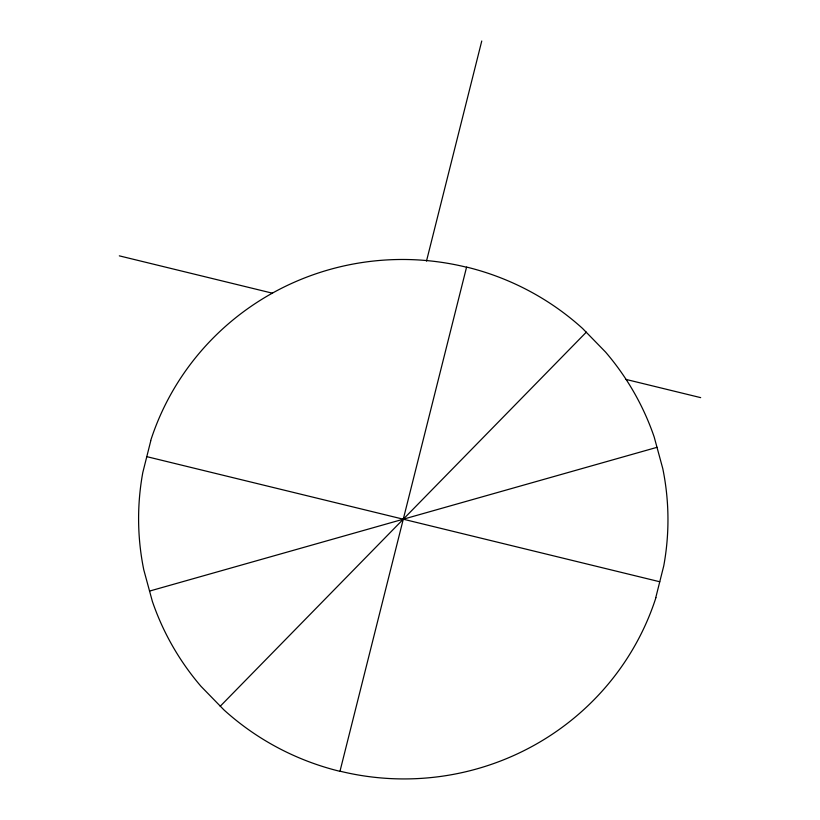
<?xml version="1.0" encoding="UTF-8"?>
<svg xmlns="http://www.w3.org/2000/svg" width="820" height="820" viewBox="0 0 820 820"><rect width="100%" height="100%" fill="white"/><g stroke="black" fill="none" stroke-linecap="round" stroke-linejoin="round"><path stroke-width="1.23" d="M150.767 440.822L142.813 472.484A263.773 259.356 2 0 0 143.787 569.849L152.366 601.378A264.399 259.971 2 0 0 201.002 686.34L223.993 709.956A265.116 260.678 2 0 0 339.962 771.333L466.59 267.074A265.116 260.678 2 0 1 582.569 328.461L605.56 352.067A264.399 259.971 2 0 1 654.196 437.029L662.775 468.568A263.773 259.356 2 0 1 663.739 565.933L655.785 597.595M426.492 261.088L481.76 41M220.201 706.276L586.351 332.131M149.496 591.097L657.056 447.32M119.32 255.85L272.507 293.212M625.537 379.311L700.68 397.638M146.79 456.648L659.762 581.759M150.624 440.77A264.491 260.063 2 0 1 466.559 267.228M655.938 597.636A264.491 260.063 2 0 1 340.003 771.179"/></g></svg>
